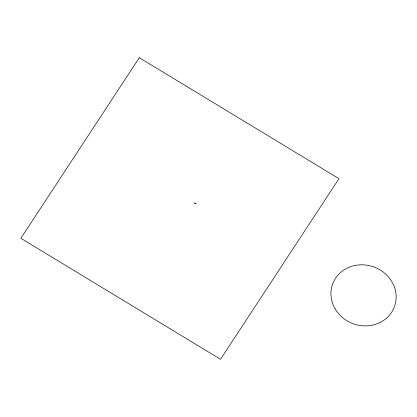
<?xml version="1.0" encoding="UTF-8"?>
<svg xmlns="http://www.w3.org/2000/svg" width="417" height="417" viewBox="0 0 417 417"><rect width="100%" height="100%" fill="white"/><g stroke="black" fill="none" stroke-linecap="round" stroke-linejoin="round"><path stroke-width="0.63" d="M194.192 202.511C193.837 203.559 195.662 204.189 196.021 203.084L195.808 203.678M139.314 57.713L20.85 238.3L220.499 359.287L338.964 178.7L139.314 57.713M335.101 308.82A32.917 30.212 19.9 0 0 391.589 312.349A32.917 30.212 19.9 0 0 363.921 264.878A32.917 30.212 19.9 0 0 335.101 308.82"/></g></svg>
